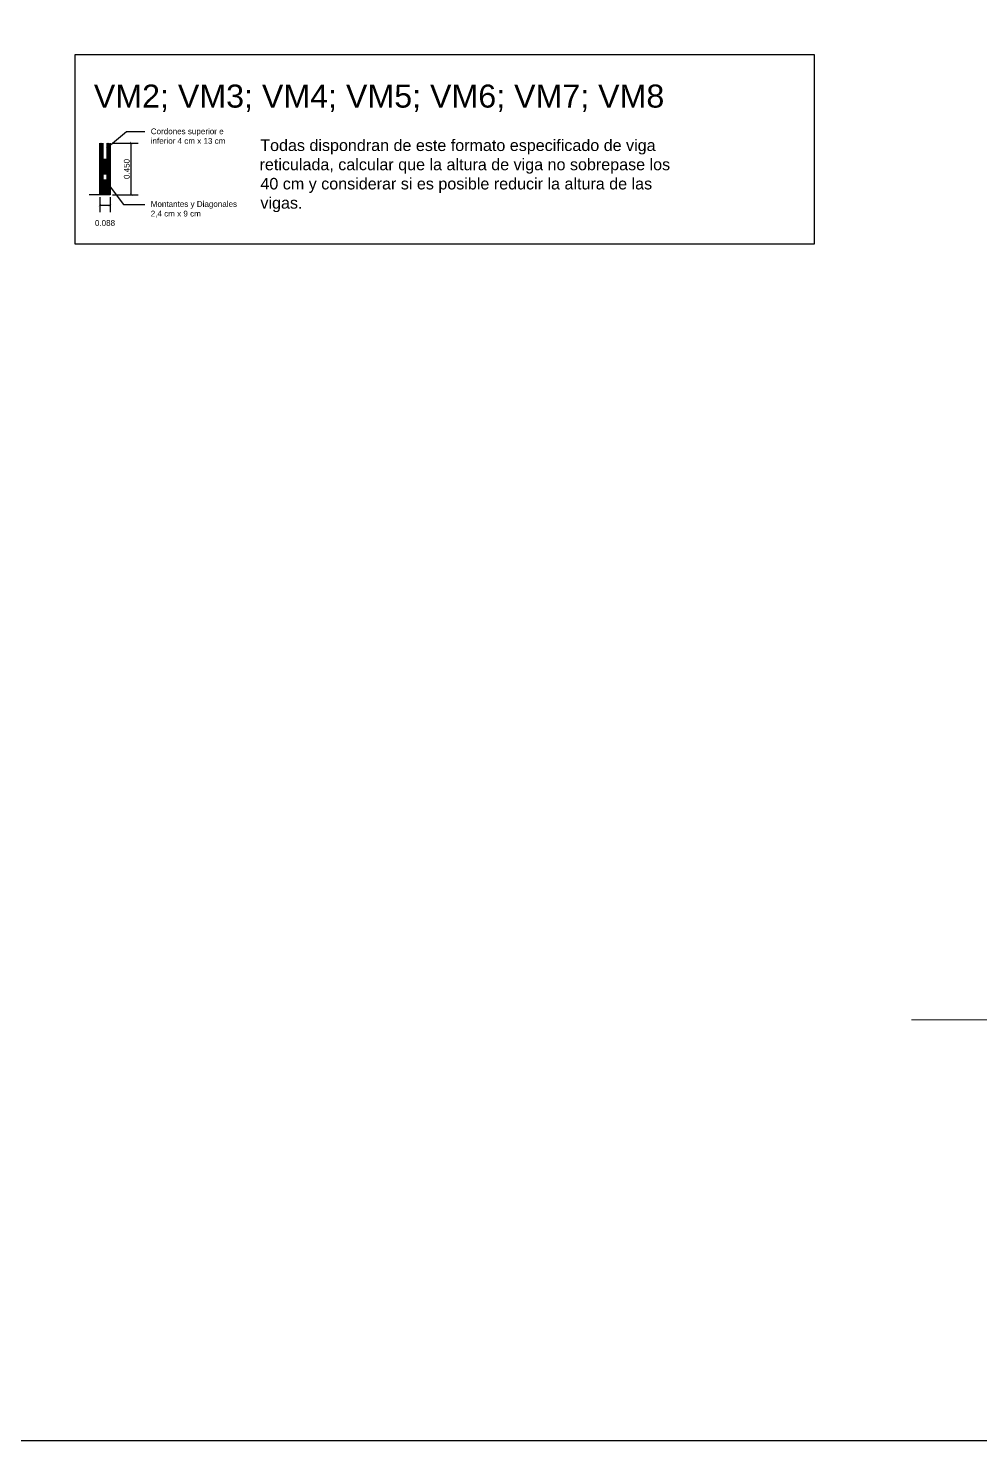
# Model space of a CAD drawing. Header units: millimetres. Extents: x 2924 to 6397, y 1565 to 1704.
# Drawn here: x 3184.87 to 3193.13, y 1608.87 to 1621.13 of the extents above; entities that cross this region are included whole.
import ezdxf

# ---------------------------------------------------------------- set-up
doc = ezdxf.new("R2010")
doc.units = ezdxf.units.MM
doc.linetypes.add('ACAD_ISO04W100', pattern=[30, 24, -3, 0, -3])
for name, color, linetype in [('00_Celosia', 6, 'Continuous'), ('EJES', 8, 'Continuous'), ('PT-MUROS', 7, 'Continuous')]:
    doc.layers.add(name, color=color, linetype=linetype)
doc.styles.get("Standard").update_dxf_attribs({"font": 'arial.ttf'})

# ---------------------------------------------------------------- blocks, each defined once
blk = doc.blocks.new('_ARCHTICK')
at = {"color": 0, "linetype": 'ByBlock', "const_width": 0.15}
blk.add_lwpolyline([(-0.5, -0.5), (0.5, 0.5)], dxfattribs=at)

msp = doc.modelspace()

# ---------------------------------------------------------------- linework, layer by layer
at = {"layer": '00_Celosia'}
msp.add_line((3185.4903, 1619.683), (3185.3983, 1619.683), dxfattribs=at)
at = {"layer": 'EJES', "color": 8, "linetype": 'ACAD_ISO04W100', "lineweight": 0, "ltscale": 0.04}
msp.add_lwpolyline([(3192.5352, 1612.5216), (3205.4982, 1612.5216)], dxfattribs=at)
at = {"layer": 'PT-MUROS'}
for p, q in [((3185.2746, 1620.9027), (3191.6915, 1620.9027)), ((3185.2746, 1619.2545), (3185.2746, 1620.9027)), ((3191.6915, 1620.9027), (3191.6915, 1619.2545)), ((3191.6915, 1619.2545), (3185.2746, 1619.2545))]:
    msp.add_line(p, q, dxfattribs=at)
at = {"layer": 'PT-MUROS', "linetype": 'ByBlock', "lineweight": -2}
for p, q in [((3185.7208, 1620.2345), (3185.8815, 1620.2345)), ((3185.6939, 1619.5988), (3185.8815, 1619.5988))]:
    msp.add_line(p, q, dxfattribs=at)
at = {"layer": 'PT-MUROS', "color": 7}
for p, q in [((3185.4903, 1619.683), (3185.4903, 1620.133)), ((3185.5143, 1620.133), (3185.5143, 1619.683)), ((3185.5143, 1620.003), (3185.5143, 1620.133)), ((3185.5543, 1620.133), (3185.5543, 1620.003)), ((3185.5543, 1619.683), (3185.5543, 1620.133)), ((3185.5783, 1620.133), (3185.5783, 1619.683)), ((3185.5983, 1620.133), (3185.8214, 1620.133)), ((3185.7614, 1619.683), (3185.7614, 1620.133)), ((3185.5135, 1619.993), (3185.5535, 1619.993)), ((3185.4895, 1619.953), (3185.5135, 1619.953)), ((3185.5535, 1619.863), (3185.5135, 1619.863)), ((3185.5535, 1619.953), (3185.5775, 1619.953)), ((3185.5143, 1619.813), (3185.5543, 1619.813)), ((3185.5143, 1619.683), (3185.5143, 1619.813)), ((3185.5543, 1619.813), (3185.5543, 1619.683)), ((3185.5143, 1619.683), (3185.4903, 1619.683)), ((3185.4903, 1619.663), (3185.4903, 1619.5342)), ((3185.5543, 1619.683), (3185.5143, 1619.683)), ((3185.5783, 1619.683), (3185.5543, 1619.683)), ((3185.5783, 1619.663), (3185.5783, 1619.5342)), ((3185.5983, 1619.683), (3185.8214, 1619.683)), ((3185.4903, 1619.5942), (3185.5783, 1619.5942))]:
    msp.add_line(p, q, dxfattribs=at)
at = {"layer": 'PT-MUROS', "color": 2, "linetype": 'Continuous'}
for p, q in [((3185.5143, 1620.1008), (3185.4903, 1620.1248)), ((3185.5143, 1620.0918), (3185.4903, 1620.1158)), ((3185.5143, 1620.0829), (3185.4903, 1620.1069)), ((3185.5143, 1620.0739), (3185.4903, 1620.0979)), ((3185.5143, 1620.1098), (3185.4911, 1620.133)), ((3185.5143, 1620.1188), (3185.5001, 1620.133)), ((3185.5783, 1620.1008), (3185.5543, 1620.1248)), ((3185.5783, 1620.0918), (3185.5543, 1620.1158)), ((3185.5783, 1620.0829), (3185.5543, 1620.1069)), ((3185.5783, 1620.0739), (3185.5543, 1620.0979)), ((3185.5783, 1620.1098), (3185.5551, 1620.133)), ((3185.5783, 1620.1188), (3185.5641, 1620.133)), ((3185.5143, 1620.0649), (3185.4903, 1620.0889)), ((3185.5143, 1620.0559), (3185.4903, 1620.0799)), ((3185.5143, 1620.0469), (3185.4903, 1620.0709)), ((3185.5143, 1620.038), (3185.4903, 1620.062)), ((3185.5143, 1620.029), (3185.4903, 1620.053)), ((3185.5143, 1620.02), (3185.4903, 1620.044)), ((3185.5143, 1620.011), (3185.4903, 1620.035)), ((3185.5143, 1620.002), (3185.4903, 1620.026)), ((3185.5143, 1619.9931), (3185.4903, 1620.0171)), ((3185.5143, 1619.9841), (3185.4903, 1620.0081)), ((3185.5143, 1619.9751), (3185.4903, 1619.9991)), ((3185.5143, 1619.9661), (3185.4903, 1619.9901)), ((3185.5143, 1619.9571), (3185.4903, 1619.9811)), ((3185.5783, 1620.0649), (3185.5543, 1620.0889)), ((3185.5783, 1620.0559), (3185.5543, 1620.0799)), ((3185.5783, 1620.0469), (3185.5543, 1620.0709)), ((3185.5783, 1620.038), (3185.5543, 1620.062)), ((3185.5783, 1620.029), (3185.5543, 1620.053)), ((3185.5783, 1620.02), (3185.5543, 1620.044)), ((3185.5783, 1620.011), (3185.5543, 1620.035)), ((3185.5783, 1620.002), (3185.5543, 1620.026)), ((3185.5783, 1619.9931), (3185.5543, 1620.0171)), ((3185.5783, 1619.9841), (3185.5543, 1620.0081)), ((3185.5783, 1619.9751), (3185.5543, 1619.9991)), ((3185.5783, 1619.9661), (3185.5543, 1619.9901)), ((3185.5783, 1619.9571), (3185.5543, 1619.9811)), ((3185.5143, 1619.9482), (3185.4903, 1619.9722)), ((3185.5143, 1619.9392), (3185.4903, 1619.9632)), ((3185.5143, 1619.9302), (3185.4903, 1619.9542)), ((3185.5143, 1619.9212), (3185.4903, 1619.9452)), ((3185.5143, 1619.9122), (3185.4903, 1619.9362)), ((3185.5143, 1619.9033), (3185.4903, 1619.9273)), ((3185.5143, 1619.8943), (3185.4903, 1619.9183)), ((3185.5143, 1619.8853), (3185.4903, 1619.9093)), ((3185.5143, 1619.8763), (3185.4903, 1619.9003)), ((3185.5143, 1619.8673), (3185.4903, 1619.8913)), ((3185.5143, 1619.8584), (3185.4903, 1619.8824)), ((3185.5143, 1619.8494), (3185.4903, 1619.8734)), ((3185.5143, 1619.8404), (3185.4903, 1619.8644)), ((3185.5143, 1619.8314), (3185.4903, 1619.8554)), ((3185.5135, 1619.9478), (3185.5083, 1619.953)), ((3185.5783, 1619.9482), (3185.5543, 1619.9722)), ((3185.5783, 1619.9392), (3185.5543, 1619.9632)), ((3185.5783, 1619.9302), (3185.5543, 1619.9542)), ((3185.5783, 1619.9212), (3185.5543, 1619.9452)), ((3185.5783, 1619.9122), (3185.5543, 1619.9362)), ((3185.5783, 1619.9033), (3185.5543, 1619.9273)), ((3185.5783, 1619.8943), (3185.5543, 1619.9183)), ((3185.5783, 1619.8853), (3185.5543, 1619.9093)), ((3185.5783, 1619.8763), (3185.5543, 1619.9003)), ((3185.5783, 1619.8673), (3185.5543, 1619.8913)), ((3185.5783, 1619.8584), (3185.5543, 1619.8824)), ((3185.5783, 1619.8494), (3185.5543, 1619.8734)), ((3185.5783, 1619.8404), (3185.5543, 1619.8644)), ((3185.5783, 1619.8314), (3185.5543, 1619.8554)), ((3185.5775, 1619.9478), (3185.5723, 1619.953)), ((3185.5143, 1619.8224), (3185.4903, 1619.8464)), ((3185.5143, 1619.8135), (3185.4903, 1619.8375)), ((3185.5143, 1619.8045), (3185.4903, 1619.8285)), ((3185.5143, 1619.7955), (3185.4903, 1619.8195)), ((3185.5143, 1619.7865), (3185.4903, 1619.8105)), ((3185.5143, 1619.7775), (3185.4903, 1619.8015)), ((3185.5143, 1619.7686), (3185.4903, 1619.7926)), ((3185.5143, 1619.7596), (3185.4903, 1619.7836)), ((3185.5143, 1619.7506), (3185.4903, 1619.7746)), ((3185.5143, 1619.7416), (3185.4903, 1619.7656)), ((3185.5143, 1619.7326), (3185.4903, 1619.7566)), ((3185.5143, 1619.7237), (3185.4903, 1619.7477)), ((3185.5143, 1619.7147), (3185.4903, 1619.7387)), ((3185.5143, 1619.7057), (3185.4903, 1619.7297)), ((3185.5783, 1619.8224), (3185.5543, 1619.8464)), ((3185.5783, 1619.8135), (3185.5543, 1619.8375)), ((3185.5783, 1619.8045), (3185.5543, 1619.8285)), ((3185.5783, 1619.7955), (3185.5543, 1619.8195)), ((3185.5783, 1619.7865), (3185.5543, 1619.8105)), ((3185.5783, 1619.7775), (3185.5543, 1619.8015)), ((3185.5783, 1619.7686), (3185.5543, 1619.7926)), ((3185.5783, 1619.7596), (3185.5543, 1619.7836)), ((3185.5783, 1619.7506), (3185.5543, 1619.7746)), ((3185.5783, 1619.7416), (3185.5543, 1619.7656)), ((3185.5783, 1619.7326), (3185.5543, 1619.7566)), ((3185.5783, 1619.7237), (3185.5543, 1619.7477)), ((3185.5783, 1619.7147), (3185.5543, 1619.7387)), ((3185.5783, 1619.7057), (3185.5543, 1619.7297)), ((3185.5143, 1619.6967), (3185.4903, 1619.7207)), ((3185.5143, 1619.6877), (3185.4903, 1619.7117)), ((3185.51, 1619.683), (3185.4903, 1619.7028)), ((3185.5011, 1619.683), (3185.4903, 1619.6938)), ((3185.4921, 1619.683), (3185.4903, 1619.6848)), ((3185.5783, 1619.6967), (3185.5543, 1619.7207)), ((3185.5783, 1619.6877), (3185.5543, 1619.7117)), ((3185.574, 1619.683), (3185.5543, 1619.7028)), ((3185.5651, 1619.683), (3185.5543, 1619.6938)), ((3185.5561, 1619.683), (3185.5543, 1619.6848))]:
    msp.add_line(p, q, dxfattribs=at)
at = {"layer": 'PT-MUROS', "color": 6, "linetype": 'Continuous'}
for p, q in [((3185.5135, 1619.9837), (3185.5228, 1619.993)), ((3185.5135, 1619.9747), (3185.5318, 1619.993)), ((3185.5135, 1619.9657), (3185.5408, 1619.993)), ((3185.5135, 1619.9568), (3185.5498, 1619.993)), ((3185.5135, 1619.9478), (3185.5535, 1619.9878)), ((3185.5135, 1619.9388), (3185.5535, 1619.9788)), ((3185.5135, 1619.9298), (3185.5535, 1619.9698)), ((3185.5135, 1619.9208), (3185.5535, 1619.9608)), ((3185.5135, 1619.9527), (3185.5139, 1619.953)), ((3185.5135, 1619.9119), (3185.5535, 1619.9519)), ((3185.5135, 1619.9029), (3185.5535, 1619.9429)), ((3185.5135, 1619.8939), (3185.5535, 1619.9339)), ((3185.5135, 1619.8849), (3185.5535, 1619.9249)), ((3185.5135, 1619.8759), (3185.5535, 1619.9159)), ((3185.5135, 1619.867), (3185.5535, 1619.907)), ((3185.5186, 1619.863), (3185.5535, 1619.898)), ((3185.5275, 1619.863), (3185.5535, 1619.889)), ((3185.5365, 1619.863), (3185.5535, 1619.88)), ((3185.5455, 1619.863), (3185.5535, 1619.871)), ((3185.5143, 1619.8094), (3185.5179, 1619.813)), ((3185.5143, 1619.8004), (3185.5269, 1619.813)), ((3185.5143, 1619.7914), (3185.5359, 1619.813)), ((3185.5143, 1619.7825), (3185.5449, 1619.813)), ((3185.5143, 1619.7735), (3185.5539, 1619.813)), ((3185.5143, 1619.7645), (3185.5543, 1619.8045)), ((3185.5143, 1619.7555), (3185.5543, 1619.7955)), ((3185.5143, 1619.7465), (3185.5543, 1619.7865)), ((3185.5143, 1619.7376), (3185.5543, 1619.7776)), ((3185.5143, 1619.7286), (3185.5543, 1619.7686)), ((3185.5143, 1619.7196), (3185.5543, 1619.7596)), ((3185.5143, 1619.7106), (3185.5543, 1619.7506)), ((3185.5143, 1619.7016), (3185.5543, 1619.7416)), ((3185.5143, 1619.6927), (3185.5543, 1619.7327)), ((3185.5143, 1619.6837), (3185.5543, 1619.7237)), ((3185.5226, 1619.683), (3185.5543, 1619.7147)), ((3185.5316, 1619.683), (3185.5543, 1619.7057)), ((3185.5406, 1619.683), (3185.5543, 1619.6967)), ((3185.5496, 1619.683), (3185.5543, 1619.6878))]:
    msp.add_line(p, q, dxfattribs=at)
at = {"layer": 'PT-MUROS'}
msp.add_lwpolyline([(3167.8871, 1645.3308), (3296.7845, 1645.3308), (3296.7845, 1608.8656), (3167.8871, 1608.8656)], close=True, dxfattribs=at)
at = {"layer": 'PT-MUROS', "linetype": 'ByBlock', "lineweight": -2}
for points in [[(3185.5473, 1620.0883), (3185.7208, 1620.2345)], [(3185.5799, 1619.7524), (3185.6939, 1619.5988)]]:
    msp.add_lwpolyline(points, dxfattribs=at)
at = {"layer": 'PT-MUROS'}
for points in [[(3185.5486, 1619.9457), (3185.5312, 1619.9354), (3185.5443, 1619.9508)], [(3185.5772, 1619.7504), (3185.5679, 1619.7684), (3185.5825, 1619.7543)]]:
    msp.add_solid(points, dxfattribs=at)

# ---------------------------------------------------------------- block references
at = {"layer": 'PT-MUROS', "color": 7, "xscale": 0.02, "yscale": 0.02, "zscale": 0.02}
for p, rotation in [((3185.7614, 1620.133), 90), ((3185.7614, 1619.683), 270), ((3185.4903, 1619.5942), 180)]:
    msp.add_blockref('_ARCHTICK', p, dxfattribs=dict(at, rotation=rotation))
msp.add_blockref('_ARCHTICK', (3185.5783, 1619.5942), dxfattribs=at)

# ---------------------------------------------------------------- texts
at = {"layer": 'PT-MUROS', "color": 7}
msp.add_text('VM2; VM3; VM4; VM5; VM6; VM7; VM8', height=0.2, dxfattribs=at).set_placement((3185.4374, 1620.4408))
at = {"layer": 'PT-MUROS'}
for s, p in [('Todas dispondran de este formato especificado de viga', (3186.8821, 1620.0639)), ('reticulada, calcular que la altura de viga no sobrepase los', (3186.8763, 1619.8973)), ('40 cm y considerar si es posible reducir la altura de las', (3186.8836, 1619.7302)), ('vigas.', (3186.8836, 1619.5635))]:
    msp.add_text(s, height=0.1, dxfattribs=at).set_placement(p)
at = {"layer": 'PT-MUROS', "char_height": 0.05, "attachment_point": 1}
for s, insert, width in [('Cordones superior e inferior 4 cm x 13 cm', (3185.9315, 1620.2599), 0.657925), ('Montantes y Diagonales 2,4 cm x 9 cm ', (3185.9315, 1619.6288), 0.758768)]:
    msp.add_mtext(s, dxfattribs=dict(at, insert=insert, width=width))
at = {"layer": 'PT-MUROS', "color": 7, "insert": (3185.7233, 1619.908), "char_height": 0.05, "attachment_point": 5, "rotation": 90}
msp.add_mtext('\\A1;0.450', dxfattribs=at)
at = {"layer": 'PT-MUROS', "color": 7, "insert": (3185.5343, 1619.4389), "char_height": 0.05, "attachment_point": 5}
msp.add_mtext('\\A1;0.088', dxfattribs=at)

doc.saveas('drawing.dxf')
